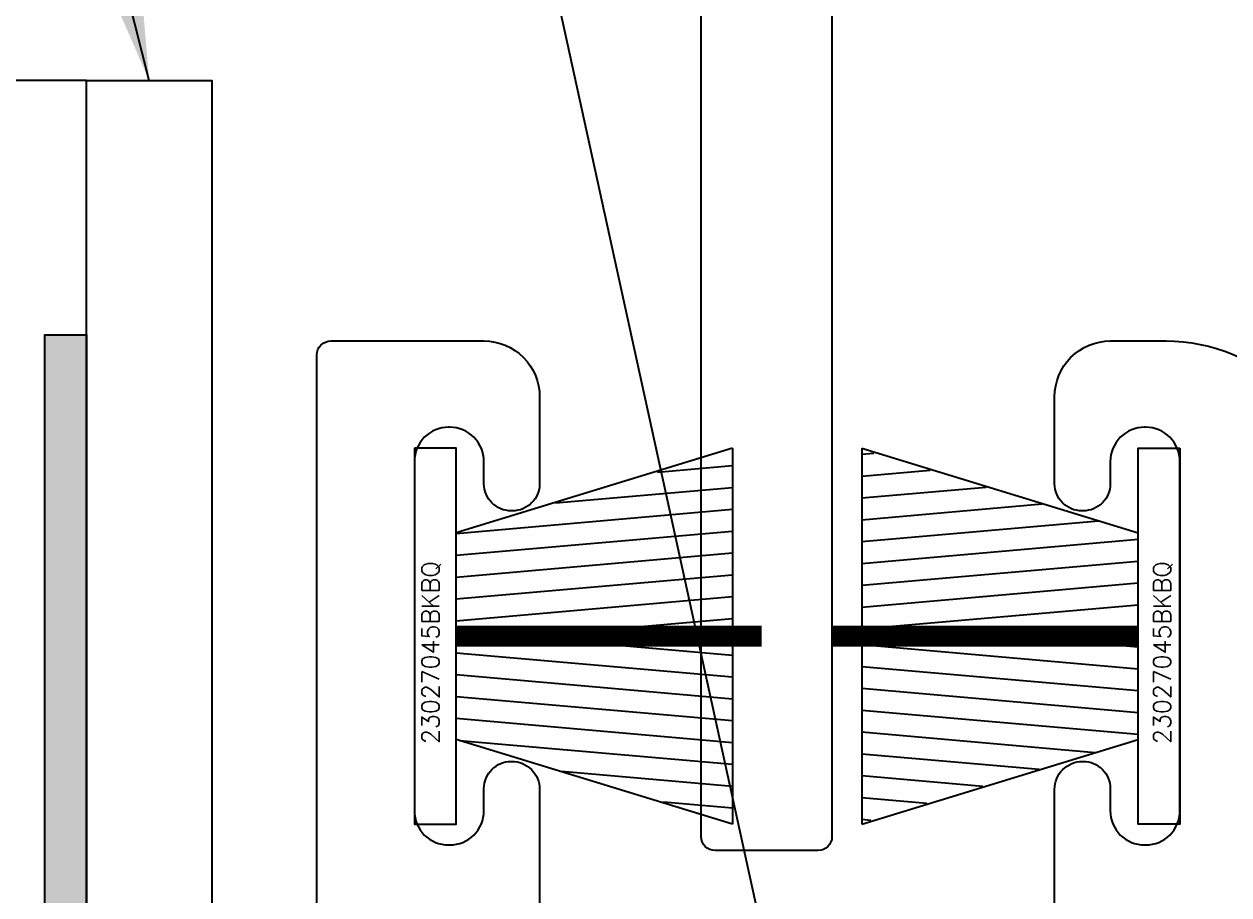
# Model space of a CAD drawing. Extents: x 0 to 79.8, y 0 to 38.2.
# Drawn here: x 55.604 to 56.469, y 29.926 to 30.551 of the extents above; entities that cross this region are included whole.
import ezdxf

# ---------------------------------------------------------------- set-up
doc = ezdxf.new("R2010")
doc.units = 0
doc.header["$MEASUREMENT"] = 0
doc.layers.get('0').update_dxf_attribs({"linetype": 'CONTINUOUS'})
doc.layers.get('DEFPOINTS').update_dxf_attribs({"color": 1, "linetype": 'CONTINUOUS'})
for name, color, linetype in [('DIM', 4, 'CONTINUOUS'), ('FRAME', 1, 'CONTINUOUS'), ('GEOM', 1, 'CONTINUOUS'), ('HATCH', 7, 'CONTINUOUS'), ('MISC', 9, 'CONTINUOUS'), ('SILL-PAN', 7, 'CONTINUOUS'), ('TEXT', 7, 'CONTINUOUS'), ('TITLE-BLOCK', 7, 'CONTINUOUS'), ('VENT', 5, 'CONTINUOUS'), ('WATERPROOF_MATL', 5, 'CONTINUOUS')]:
    doc.layers.add(name, color=color, linetype=linetype)
doc.styles.add('ROMANS', font='romans')
doc.styles.get("Standard").update_dxf_attribs({"font": 'simplex.shx'})
doc.dimstyles.new('QUARTER', dxfattribs={"dimscale": 4, "dimtxt": 0.06, "dimasz": 0.05, "dimexe": 0.06, "dimexo": 0.032, "dimgap": 0.021, "dimtad": 0, "dimdec": 4, "dimzin": 4, "dimdsep": 46, "dimlunit": 5, "dimtxsty": 'ROMANS', "dimcen": 0.09, "dimadec": 0, "dimazin": 1, "dimtfac": 1, "dimtdec": 4, "dimtofl": 0, "dimtmove": 0, "dimatfit": 3, "dimfxl": 0, "dimtolj": 1, "dimtzin": 0, "dimarcsym": 0})
doc.dimstyles.new('QUARTER HORIZONTAL', dxfattribs={"dimscale": 4, "dimtxt": 0.06, "dimasz": 0.05, "dimexe": 0.06, "dimexo": 0.032, "dimgap": 0.021, "dimtad": 0, "dimtih": 1, "dimtoh": 1, "dimdec": 4, "dimzin": 4, "dimdsep": 46, "dimlunit": 5, "dimtxsty": 'Standard', "dimcen": 0.09, "dimadec": 0, "dimazin": 1, "dimtfac": 1, "dimtdec": 4, "dimtofl": 0, "dimtmove": 0, "dimatfit": 3, "dimfxl": 0, "dimtolj": 1, "dimtzin": 0, "dimarcsym": 0})
doc.dimstyles.get("Standard").update_dxf_attribs({"dimtxt": 0.18, "dimasz": 0.18, "dimexe": 0.18, "dimexo": 0.0625, "dimgap": 0.09, "dimtad": 0, "dimtih": 1, "dimtoh": 1, "dimdec": 4, "dimzin": 0, "dimdsep": 46, "dimtxsty": 'Standard', "dimcen": 0.09, "dimadec": 0, "dimazin": 0, "dimtfac": 1, "dimtdec": 4, "dimtofl": 0, "dimtmove": 0, "dimatfit": 3, "dimfxl": 0, "dimtolj": 1, "dimtzin": 0, "dimarcsym": 0})
pattern_1 = [(5, (-16.618363, 22.69481), (-0.00136181, 0.01556554), [])]
pattern_2 = [(355, (-16.618363, 18.815973), (-0.00136181, -0.01556554), [])]

# ---------------------------------------------------------------- blocks, each defined once
blk = doc.blocks.new('*D41')
at = {"layer": 'DEFPOINTS', "color": 0}
for p in [(51.69268, 29.61327), (55.8339, 29.61327), (55.68465, 28.48327)]:
    blk.add_point(p, dxfattribs=at)
at = {"layer": 'TITLE-BLOCK', "color": 0, "lineweight": -2}
for p, q in [((51.69268, 29.81327), (51.69268, 30.01327)), ((55.7059, 29.61327), (51.45268, 29.61327)), ((55.55665, 28.48327), (51.45268, 28.48327)), ((51.69268, 28.28327), (51.69268, 28.08327))]:
    blk.add_line(p, q, dxfattribs=at)
at = {"layer": 'TITLE-BLOCK', "color": 0}
for points in [[(51.65935, 29.81327), (51.72601, 29.81327), (51.69268, 29.61327)], [(51.65935, 28.28327), (51.72601, 28.28327), (51.69268, 28.48327)]]:
    blk.add_solid(points, dxfattribs=at)
at = {"layer": 'TITLE-BLOCK', "color": 0, "insert": (51.69268, 29.03327), "char_height": 0.24, "attachment_point": 5}
blk.add_mtext('\\A1;1{\\H1x;\\S1/8;}"', dxfattribs=at)
blk = doc.blocks.new('*D42')
at = {"color": 0, "lineweight": -2}
for p, q in [((50.76585, 35.34326), (50.76585, 33.82298)), ((50.76585, 28.68327), (50.76585, 30.20355)), ((55.55665, 28.48327), (50.52585, 28.48327))]:
    blk.add_line(p, q, dxfattribs=at)
at = {"color": 0}
for points in [[(50.73251, 35.34326), (50.79918, 35.34326), (50.76585, 35.54326)], [(50.73251, 28.68327), (50.79918, 28.68327), (50.76585, 28.48327)]]:
    blk.add_solid(points, dxfattribs=at)
at = {"layer": 'DEFPOINTS', "color": 0}
for p in [(50.76585, 35.54326), (56.13251, 35.54326), (55.68465, 28.48327)]:
    blk.add_point(p, dxfattribs=at)
at = {"color": 0, "insert": (50.76585, 32.01327), "char_height": 0.24, "attachment_point": 5, "rotation": 90, "style": 'ROMANS'}
blk.add_mtext('\\A1;NET FRAME HEIGHT', dxfattribs=at)
blk = doc.blocks.new('*D43')
at = {"layer": 'DEFPOINTS', "color": 0}
for p in [(52.79664, 35.23877), (56.09993, 35.23877), (54.73509, 30.51077)]:
    blk.add_point(p, dxfattribs=at)
at = {"layer": 'TITLE-BLOCK', "color": 0, "lineweight": -2}
for p, q in [((55.97193, 35.23877), (52.55664, 35.23877)), ((52.79664, 35.03877), (52.79664, 33.23877)), ((52.79664, 30.71077), (52.79664, 32.51077)), ((54.60709, 30.51077), (52.55664, 30.51077))]:
    blk.add_line(p, q, dxfattribs=at)
at = {"layer": 'TITLE-BLOCK', "color": 0}
for points in [[(52.7633, 35.03877), (52.82997, 35.03877), (52.79664, 35.23877)], [(52.7633, 30.71077), (52.82997, 30.71077), (52.79664, 30.51077)]]:
    blk.add_solid(points, dxfattribs=at)
at = {"layer": 'TITLE-BLOCK', "color": 0, "insert": (52.79664, 32.87477), "char_height": 0.24, "attachment_point": 5}
blk.add_mtext('\\A1;4{\\H1x;\\S3/4;}"', dxfattribs=at)
blk = doc.blocks.new('*D44')
at = {"color": 0, "lineweight": -2}
for p, q in [((51.69268, 35.34326), (51.69268, 35.19369)), ((51.69268, 29.81327), (51.69268, 29.96284)), ((55.7059, 29.61327), (51.45268, 29.61327))]:
    blk.add_line(p, q, dxfattribs=at)
at = {"color": 0}
for points in [[(51.65935, 35.34326), (51.72601, 35.34326), (51.69268, 35.54326)], [(51.65935, 29.81327), (51.72601, 29.81327), (51.69268, 29.61327)]]:
    blk.add_solid(points, dxfattribs=at)
at = {"layer": 'DEFPOINTS', "color": 0}
for p in [(51.69268, 35.54326), (56.13251, 35.54326), (55.8339, 29.61327)]:
    blk.add_point(p, dxfattribs=at)
at = {"color": 0, "insert": (51.69268, 32.57827), "char_height": 0.24, "attachment_point": 5, "rotation": 90, "style": 'ROMANS'}
blk.add_mtext('\\A1;JAMB HEIGHT (NHF-1.125")', dxfattribs=at)
blk = doc.blocks.new('3749-SILL')
for points in [[(0.53, -0.554), (0.53, -0.366), (0.53, -0.312, -0.414214), (0.55, -0.292), (0.5505, -0.292, -0.414214), (0.57, -0.3115), (0.57, -0.3275, 0.414214), (0.5945, -0.352), (0.5955, -0.352, 0.414214), (0.62, -0.3275), (0.62, -0.0765, 0.414214), (0.5955, -0.052), (0.5945, -0.052, 0.414214), (0.57, -0.0765), (0.57, -0.0925, -0.414214), (0.5505, -0.112), (0.5495, -0.112, -0.414214), (0.53, -0.0925), (0.53, -0.03, -0.414214), (0.57, 0.01), (0.59276, 0.01), (0.61, 0.01, -0.414214), (0.735, -0.115)], [(0, -0.48753), (0, 0, -0.414214), (0.01, 0.01), (0.12, 0.01, -0.414214), (0.16, -0.03), (0.16, -0.0925, -0.414214), (0.1405, -0.112), (0.1395, -0.112, -0.414214), (0.12, -0.0925), (0.12, -0.0765, 0.414214), (0.0955, -0.052), (0.0945, -0.052, 0.414214), (0.07, -0.0765), (0.07, -0.3275, 0.414214), (0.0945, -0.352), (0.0955, -0.352, 0.414214), (0.12, -0.3275), (0.12, -0.3115, -0.414214), (0.1395, -0.292), (0.14, -0.292, -0.414214), (0.16, -0.312), (0.16, -0.41477, -0.250492)]]:
    blk.add_lwpolyline(points, format="xyb")
blk = doc.blocks.new('3310-Thermal Mammoth B Rail')
at = {"ltscale": 0.25}
blk.add_lwpolyline([(0.5845, -0.509), (0.5845, -2.102, -0.414214), (0.5535, -2.133), (0.4665, -2.133, 0.414214), (0.4565, -2.143), (0.4565, -2.248, 0.414214), (0.4665, -2.258), (0.5065, -2.258, 0.414214), (0.5165, -2.248), (0.5165, -2.195), (0.5845, -2.195), (0.5845, -2.328, -0.414214), (0.5125, -2.4), (0.4865, -2.4, 0.414214), (0.4765, -2.41), (0.4765, -2.452, 0.414214), (0.4865, -2.462), (0.5845, -2.462), (0.5845, -3.96, 0.414214), (0.5945, -3.97), (0.6685, -3.97, 0.414214), (0.6785, -3.96), (0.6785, 1.301, 0.414214)], format="xyb", dxfattribs=at)
blk = doc.blocks.new('*U18')
at = {"layer": 'HATCH'}
h = blk.add_hatch(dxfattribs=at)
h.set_pattern_fill('ANSI31', color=256, scale=0.125, angle=-40, style=0)
h.set_pattern_definition(pattern_1)
h.paths.add_polyline_path([(-12.35918, 20.24064), (-12.35918, 20.16649), (-12.16072, 20.16649), (-12.16072, 20.30051)])
h = blk.add_hatch(dxfattribs=at)
h.set_pattern_fill('ANSI31', color=256, scale=0.125, angle=-40, style=0)
h.set_pattern_definition(pattern_2)
h.paths.add_polyline_path([(-12.16072, 20.16649), (-12.16072, 20.03247), (-12.35918, 20.09233), (-12.35918, 20.16649)])
at = {"layer": 'GEOM'}
blk.add_lwpolyline([(-12.38918, 20.30149), (-12.38918, 20.03149), (-12.35918, 20.03149), (-12.35918, 20.30149)], close=True, dxfattribs=at)
at = {"layer": 'GEOM', "const_width": 0.015}
blk.add_lwpolyline([(-12.35918, 20.16649), (-12.13957, 20.16649)], dxfattribs=at)
at = {"layer": 'MISC'}
for p, q in [((-12.16072, 20.30149), (-12.35918, 20.24064)), ((-12.16072, 20.30149), (-12.16072, 20.03149)), ((-12.16072, 20.03149), (-12.35918, 20.09233))]:
    blk.add_line(p, q, dxfattribs=at)
at = {"insert": (-12.37014, 20.08904), "char_height": 0.0125, "attachment_point": 7, "rotation": 90}
blk.add_mtext_dynamic_manual_height_columns('23027045BKBQ', width=0.3101171, gutter_width=0.3125, heights=[0], dxfattribs=at)
blk = doc.blocks.new('*U39')
at = {"layer": 'HATCH'}
h = blk.add_hatch(dxfattribs=at)
h.set_pattern_fill('ANSI31', color=256, scale=0.125, angle=-40, style=0)
h.set_pattern_definition(pattern_1)
h.paths.add_polyline_path([(-12.41918, 20.24064), (-12.41918, 20.16649), (-12.61765, 20.16649), (-12.61765, 20.30051)])
h = blk.add_hatch(dxfattribs=at)
h.set_pattern_fill('ANSI31', color=256, scale=0.125, angle=-40, style=0)
h.set_pattern_definition(pattern_2)
h.paths.add_polyline_path([(-12.61765, 20.16649), (-12.61765, 20.03247), (-12.41918, 20.09233), (-12.41918, 20.16649)])
at = {"layer": 'GEOM'}
blk.add_lwpolyline([(-12.38918, 20.30149), (-12.38918, 20.03149), (-12.41918, 20.03149), (-12.41918, 20.30149)], close=True, dxfattribs=at)
at = {"layer": 'GEOM', "const_width": 0.015}
blk.add_lwpolyline([(-12.41918, 20.16649), (-12.63879, 20.16649)], dxfattribs=at)
at = {"layer": 'MISC'}
for p, q in [((-12.61765, 20.30149), (-12.41918, 20.24064)), ((-12.61765, 20.30149), (-12.61765, 20.03149)), ((-12.61765, 20.03149), (-12.41918, 20.09233))]:
    blk.add_line(p, q, dxfattribs=at)
at = {"insert": (-12.40823, 20.08904), "char_height": 0.0125, "attachment_point": 1, "rotation": 90}
blk.add_mtext_dynamic_manual_height_columns('23027045BKBQ', width=0.3101171, gutter_width=0.3125, heights=[0], dxfattribs=at)

msp = doc.modelspace()

# ---------------------------------------------------------------- hatches: boundary and pattern name
at = {"layer": 'WATERPROOF_MATL'}
msp.add_hatch(color=7, dxfattribs=at).paths.add_polyline_path([(55.6483984, 30.3282713), (55.6483984, 28.4832713), (61.7033984, 28.4832713), (61.7033984, 30.3282713), (61.7333984, 30.3282713), (61.7333984, 28.4532713), (55.6183984, 28.4532713), (55.6183984, 30.3282713)])

# ---------------------------------------------------------------- linework, layer by layer
at = {"layer": 'SILL-PAN', "color": 7}
msp.add_lwpolyline([(55.6483984, 30.5107713), (55.7383984, 30.5107713), (55.7383984, 28.5732713), (61.6133984, 28.5732713), (61.6133984, 30.5107713), (61.7033984, 30.5107713), (61.7033984, 28.4832713), (55.6483984, 28.4832713)], close=True, dxfattribs=at)
at = {"layer": 'TITLE-BLOCK'}
msp.add_line((55.6483984, 30.5107713), (55.1483984, 30.5107713), dxfattribs=at)
at = {"layer": 'WATERPROOF_MATL', "color": 7}
msp.add_lwpolyline([(55.6483984, 30.3282713), (55.6483984, 28.4832713), (61.7033984, 28.4832713), (61.7033984, 30.3282713), (61.7333984, 30.3282713), (61.7333984, 28.4532713), (55.6183984, 28.4532713), (55.6183984, 30.3282713)], close=True, dxfattribs=at)

# ---------------------------------------------------------------- block references
at = {"layer": 'DIM'}
for name, p in [('*U18', (68.2730805, 9.9452816)), ('*U39', (68.8230805, 9.9452816))]:
    msp.add_blockref(name, p, dxfattribs=at)
at = {"layer": 'FRAME'}
msp.add_blockref('3749-SILL', (55.8138982, 30.3137713), dxfattribs=at)
at = {"layer": 'VENT', "xscale": -1}
msp.add_blockref('3310-Thermal Mammoth B Rail', (56.7684306, 33.9277708), dxfattribs=at)

# ---------------------------------------------------------------- dimensions: what is measured, and where the dimension line sits
for base, p1, text, picture, middle in [((50.7658477, 35.5432599), (55.6846484, 28.4832713), 'NET FRAME HEIGHT', '*D42', (50.7658477, 32.0132656)), ((51.6926807, 35.5432599), (55.8338984, 29.6132708), 'JAMB HEIGHT (NHF-1.125")', '*D44', (51.6926807, 32.5782653))]:
    dim = msp.add_linear_dim(base=base, p1=p1, p2=(56.132512, 35.5432599), angle=90, text=text, dimstyle='QUARTER', override={"dimpost": '"', "dimse2": 1})
    dim.commit()
    dim.dimension.update_dxf_attribs({"geometry": picture, "text_midpoint": middle})
at = {"layer": 'TITLE-BLOCK'}
dim = msp.add_linear_dim(base=(52.7966379, 35.2387708), p1=(54.7350867, 30.5107713), p2=(56.0999306, 35.2387708), angle=90, dimstyle='QUARTER HORIZONTAL', override={"dimpost": '"'}, dxfattribs=at)
dim.commit()
dim.dimension.update_dxf_attribs({"geometry": '*D43', "text_midpoint": (52.7966379, 32.874771)})
dim = msp.add_linear_dim(base=(51.6926807, 29.6132708), p1=(55.6846484, 28.4832713), p2=(55.8338984, 29.6132708), angle=90, dimstyle='QUARTER HORIZONTAL', override={"dimpost": '"'}, dxfattribs=at)
dim.commit()
dim.dimension.update_dxf_attribs({"geometry": '*D41', "text_midpoint": (51.6926807, 29.033271), "dimtype": 160})

# ---------------------------------------------------------------- leaders
at = {"layer": 'TEXT'}
for points in [[(56.1826785, 29.6757708), (55.5493013, 32.5666177), (55.1743013, 32.5666177)], [(55.6933984, 30.5107713), (55.3817083, 31.7457605), (55.0067083, 31.7457605)]]:
    msp.add_leader(points, dimstyle='Standard', dxfattribs=at)

doc.saveas('drawing.dxf')
